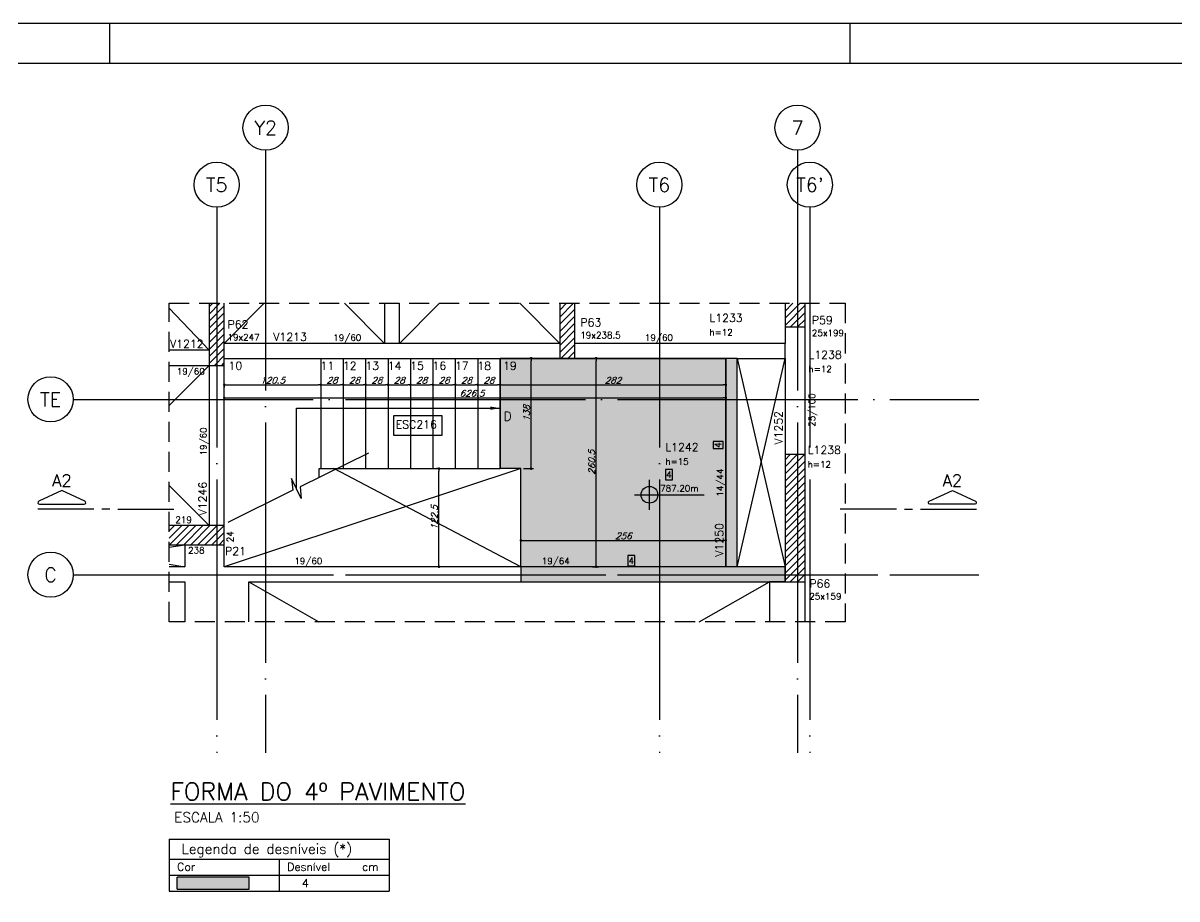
# Model space of a CAD drawing. Extents: x 0 to 6870, y 0 to 4205.
# Drawn here: x 3987 to 5429, y 3111 to 4205 of the extents above; entities that cross this region are included whole.
import ezdxf
from ezdxf.enums import TextEntityAlignment as Align

# ---------------------------------------------------------------- set-up
doc = ezdxf.new("R2010")
doc.units = 0
doc.header["$LTSCALE"] = 50
doc.header["$MEASUREMENT"] = 0
doc.linetypes.add('DASHED', pattern=[0.75, 0.5, -0.25])
doc.linetypes.add('EIXO', pattern=[6.8, 6, -0.4, 0, -0.4])
doc.layers.get('0').update_dxf_attribs({"linetype": 'CONTINUOUS'})
doc.layers.get('DEFPOINTS').update_dxf_attribs({"linetype": 'CONTINUOUS'})
for name, color, linetype in [('242', 3, 'CONTINUOUS'), ('AR-TEXTO_REGUA 120_1-200', 4, 'CONTINUOUS'), ('F-AUX-RED', 1, 'CONTINUOUS'), ('F-CORTE-INDICAÇÃO', 4, 'CONTINUOUS'), ('F-COTAS', 106, 'CONTINUOUS'), ('F-EIXO', 12, 'EIXO'), ('F-ESC NUM', 2, 'CONTINUOUS'), ('F-ESCADAS', 2, 'CONTINUOUS'), ('F-LAJES', 3, 'CONTINUOUS'), ('F-LAJES-DIM', 2, 'CONTINUOUS'), ('F-LAJES-NOME', 4, 'CONTINUOUS'), ('F-LEADER', 1, 'CONTINUOUS'), ('F-MARGEM', 1, 'CONTINUOUS'), ('F-NÍVEL-PLANTA', 2, 'CONTINUOUS'), ('F-PILARES-DIM', 172, 'CONTINUOUS'), ('F-PILARES-HACH', 174, 'CONTINUOUS'), ('F-PILARES-NOME', 170, 'CONTINUOUS'), ('F-PILARES-S', 170, 'CONTINUOUS'), ('F-TABELA-NÍVEIS', 1, 'CONTINUOUS'), ('F-TEXTO', 6, 'CONTINUOUS'), ('F-TEXTO ESCADA', 2, 'CONTINUOUS'), ('F-TEXTO-YELLOW', 2, 'CONTINUOUS'), ('F-VIGAS', 3, 'CONTINUOUS'), ('F-VIGAS-DIM', 2, 'CONTINUOUS'), ('F-VIGAS-NOME', 4, 'CONTINUOUS'), ('F-VÃO', 1, 'CONTINUOUS')]:
    doc.layers.add(name, color=color, linetype=linetype)
doc.layers.add('F-DESNIVEL-3', color=7, linetype='CONTINUOUS', true_color=0xd5c7ff)
doc.styles.add('5385-ARQ-PB-BAS-PLA-TER-TORRE-A-106-TXT$0$R60-75', font='romans.shx', dxfattribs={"height": 0.1125})
doc.styles.add('CP-TEXT-INCL', font='romans.shx', dxfattribs={"oblique": 20})
doc.styles.add('MCP', font='romans.shx')
doc.styles.add('REGUA-120-esc1_200', font='simplex.shx', dxfattribs={"height": 0.6})
doc.styles.add('ROMANS', font='romans.shx')
doc.dimstyles.new('CP-COTAS-50', dxfattribs={"dimscale": 0.64, "dimtxt": 12.5, "dimasz": 5, "dimexe": 5, "dimexo": 5, "dimgap": 2.5, "dimtad": 1, "dimdec": 1, "dimdsep": 46, "dimtxsty": 'CP-TEXT-INCL', "dimblk1": 'DOT', "dimblk2": 'DOT', "dimsah": 1, "dimcen": 9, "dimclrd": 256, "dimclre": 256, "dimclrt": 256, "dimadec": 0, "dimazin": 0, "dimtfac": 1, "dimtdec": 1, "dimtmove": 2, "dimatfit": 3, "dimldrblk": 'DOT', "dimfxl": 5, "dimtolj": 1, "dimarcsym": 0})
pattern_1 = [(45, (2724.5, 3531), (-4.419417, 4.419417), [])]

# ---------------------------------------------------------------- blocks, each defined once
blk = doc.blocks.new('*U13')
at = {"layer": 'F-LAJES-DIM', "color": 1}
blk.add_lwpolyline([(0, 0), (11, 0), (11, 16), (0, 16)], close=True, dxfattribs=at)
at = {"layer": 'F-LAJES-DIM', "style": 'MCP'}
blk.add_attdef('DIM', text='', height=10, dxfattribs=at).set_placement((5.5, 8), align=Align.MIDDLE_CENTER)
blk = doc.blocks.new('*U14')
at = {"layer": 'F-VIGAS-DIM', "color": 1}
blk.add_lwpolyline([(0, 0), (11, 0), (11, 16), (0, 16)], close=True, dxfattribs=at)
at = {"layer": 'F-VIGAS-DIM', "style": 'MCP'}
blk.add_attdef('DIM', text='', height=10, dxfattribs=at).set_placement((5.5, 8), align=Align.MIDDLE_CENTER)
blk = doc.blocks.new('Nível - Planta')
at = {"layer": 'F-NÍVEL-PLANTA'}
h = blk.add_hatch(color=71, dxfattribs=at)
h.paths.add_polyline_path([(0, 0), (0, 0.26, 0.414214), (-0.26, 0)])
h.paths.add_polyline_path([(0.26, 0), (0, 0), (0, -0.26, 0.414214)])
for p, q in [((0, -0.469), (0, 0.469)), ((-0.469, 0), (1.704, 0))]:
    blk.add_line(p, q, dxfattribs=at)
blk.add_circle((0, 0), 0.26, dxfattribs=at)
at = {"layer": 'F-TEXTO', "color": 3, "style": 'MCP'}
blk.add_attdef('NÍVEL', (0.333, 0.102), '', height=0.2, dxfattribs=at)
blk = doc.blocks.new('*U8')
at = {"layer": 'F-EIXO'}
blk.add_line((0, 0), (0, -752.5), dxfattribs=at)
at = {"layer": 'F-EIXO', "color": 2, "linetype": 'Continuous'}
blk.add_circle((0, 28.2), 28.2, dxfattribs=at)
at = {"layer": 'F-TEXTO', "style": 'ROMANS'}
blk.add_attdef('EIXO', text='', height=17.5, rotation=360, dxfattribs=at).set_placement((0, 28.2), align=Align.MIDDLE_CENTER)
blk = doc.blocks.new('*U15')
at = {"layer": 'F-EIXO'}
blk.add_line((0, 0), (0, -681.2), dxfattribs=at)
at = {"layer": 'F-EIXO', "color": 2, "linetype": 'Continuous'}
blk.add_circle((0, 28.2), 28.2, dxfattribs=at)
at = {"layer": 'F-TEXTO', "style": 'ROMANS'}
blk.add_attdef('EIXO', text='', height=17.5, rotation=360, dxfattribs=at).set_placement((0, 28.2), align=Align.MIDDLE_CENTER)
blk = doc.blocks.new('*U12')
at = {"layer": 'F-EIXO'}
blk.add_line((0, 0), (1131.4, 0), dxfattribs=at)
at = {"layer": 'F-EIXO', "color": 2, "linetype": 'Continuous'}
blk.add_circle((-28.2, 0), 28.2, dxfattribs=at)
at = {"layer": 'F-TEXTO', "style": 'ROMANS'}
blk.add_attdef('EIXO', text='', height=17.5, dxfattribs=at).set_placement((-28.2, 0), align=Align.MIDDLE_CENTER)
blk = doc.blocks.new('*U9')
at = {"layer": 'F-EIXO'}
blk.add_line((0, 0), (0, -681.2), dxfattribs=at)
at = {"layer": 'F-EIXO', "color": 2, "linetype": 'Continuous'}
blk.add_circle((0, 28.2), 28.2, dxfattribs=at)
at = {"layer": 'F-TEXTO', "style": 'ROMANS'}
blk.add_attdef('EIXO', text='', height=17.5, rotation=360, dxfattribs=at).set_placement((0, 28.2), align=Align.MIDDLE_CENTER)
blk = doc.blocks.new('*U10')
at = {"layer": 'F-EIXO'}
blk.add_line((0, 0), (1131.4, 0), dxfattribs=at)
at = {"layer": 'F-EIXO', "color": 2, "linetype": 'Continuous'}
blk.add_circle((-28.2, 0), 28.2, dxfattribs=at)
at = {"layer": 'F-TEXTO', "style": 'ROMANS'}
blk.add_attdef('EIXO', text='', height=17.5, dxfattribs=at).set_placement((-28.2, 0), align=Align.MIDDLE_CENTER)
blk = doc.blocks.new('*U11')
at = {"layer": 'F-EIXO'}
blk.add_line((0, 0), (0, -752.5), dxfattribs=at)
at = {"layer": 'F-EIXO', "color": 2, "linetype": 'Continuous'}
blk.add_circle((0, 28.2), 28.2, dxfattribs=at)
at = {"layer": 'F-TEXTO', "style": 'ROMANS'}
blk.add_attdef('EIXO', text='', height=17.5, rotation=360, dxfattribs=at).set_placement((0, 28.2), align=Align.MIDDLE_CENTER)
blk = doc.blocks.new('*U17')
at = {"layer": 'F-CORTE-INDICAÇÃO'}
for p, q in [((-100, 0), (-170, 0)), ((-80, 0), (-90, 0)), ((-70, 0), (0, 0))]:
    blk.add_line(p, q, dxfattribs=at)
blk.add_lwpolyline([(-112, 6, 0.802585), (-111.2, 9.8), (-140, 23.3), (-168.8, 9.8, 0.802585), (-168, 6)], format="xyb", close=True, dxfattribs=at)
at = {"layer": 'F-CORTE-INDICAÇÃO', "style": 'ROMANS'}
blk.add_attdef('CORTE', text='', height=15, dxfattribs=at).set_placement((-140, 35.8), align=Align.MIDDLE_CENTER)
at = {"layer": 'F-CORTE-INDICAÇÃO', "color": 2, "style": 'ROMANS'}
blk.add_attdef('FOLHA', text='', height=12, dxfattribs=at).set_placement((-140, -10), align=Align.MIDDLE_CENTER)
blk = doc.blocks.new('A0-1L')
at = {"layer": 'F-MARGEM', "color": 2}
for p, q in [((0, 84.1), (137.4, 84.1)), ((81.9, 84.1), (81.9, 83.1)), ((81.9, 84.1), (81.9, 83.1)), ((100.4, 84.1), (100.4, 83.1)), ((100.4, 84.1), (100.4, 83.1))]:
    blk.add_line(p, q, dxfattribs=at)
blk.add_lwpolyline([(0, 84.1), (137.4, 84.1), (137.4, 0), (0, 0)], close=True, dxfattribs=at)
at = {"layer": 'F-MARGEM', "color": 7}
blk.add_lwpolyline([(2.5, 83.1), (136.4, 83.1), (136.4, 1), (2.5, 1)], close=True, dxfattribs=at)
blk = doc.blocks.new('_DOT')
at = {"color": 0, "linetype": 'ByBlock'}
blk.add_line((-0.5, 0), (-1, 0), dxfattribs=at)
at = {"color": 0, "linetype": 'ByBlock', "const_width": 0.5}
blk.add_lwpolyline([(-0.25, 0, 1), (0.25, 0, 1)], format="xyb", close=True, dxfattribs=at)
blk = doc.blocks.new('*D180')
at = {"layer": 'DEFPOINTS', "color": 0, "linetype": 'Continuous', "transparency": 16777216}
for p in [(4238.5, 3754.6), (4359, 3757.1), (4359, 3753.3)]:
    blk.add_point(p, dxfattribs=at)
at = {"layer": 'F-COTAS', "linetype": 'Continuous', "lineweight": -2, "transparency": 16777216}
for p, q in [((4238.5, 3751.4), (4238.5, 3750.1)), ((4241.7, 3753.3), (4355.8, 3753.3)), ((4359, 3753.9), (4359, 3750.1))]:
    blk.add_line(p, q, dxfattribs=at)
at = {"layer": 'F-COTAS', "linetype": 'Continuous', "lineweight": -2, "transparency": 16777216, "xscale": 3.2, "yscale": 3.2, "zscale": 3.2, "rotation": 180}
blk.add_blockref('_DOT', (4238.5, 3753.3), dxfattribs=at)
at = {"layer": 'F-COTAS', "linetype": 'Continuous', "lineweight": -2, "transparency": 16777216, "xscale": 3.2, "yscale": 3.2, "zscale": 3.2}
blk.add_blockref('_DOT', (4359, 3753.3), dxfattribs=at)
at = {"layer": 'F-COTAS', "linetype": 'Continuous', "transparency": 16777216, "insert": (4298.8, 3758.9), "char_height": 8, "attachment_point": 5, "style": 'CP-TEXT-INCL'}
blk.add_mtext('\\A1;120.5', dxfattribs=at)
blk = doc.blocks.new('*D181')
at = {"layer": 'DEFPOINTS', "color": 0, "linetype": 'Continuous', "transparency": 16777216}
for p in [(4359, 3754.6), (4387, 3753.3), (4387, 3753.3)]:
    blk.add_point(p, dxfattribs=at)
at = {"layer": 'F-COTAS', "linetype": 'Continuous', "lineweight": -2, "transparency": 16777216}
for p, q in [((4359, 3751.4), (4359, 3750.1)), ((4362.2, 3753.3), (4383.8, 3753.3))]:
    blk.add_line(p, q, dxfattribs=at)
at = {"layer": 'F-COTAS', "linetype": 'Continuous', "lineweight": -2, "transparency": 16777216, "xscale": 3.2, "yscale": 3.2, "zscale": 3.2, "rotation": 180}
blk.add_blockref('_DOT', (4359, 3753.3), dxfattribs=at)
at = {"layer": 'F-COTAS', "linetype": 'Continuous', "lineweight": -2, "transparency": 16777216, "xscale": 3.2, "yscale": 3.2, "zscale": 3.2}
blk.add_blockref('_DOT', (4387, 3753.3), dxfattribs=at)
at = {"layer": 'F-COTAS', "linetype": 'Continuous', "transparency": 16777216, "insert": (4373, 3758.9), "char_height": 8, "attachment_point": 5, "style": 'CP-TEXT-INCL'}
blk.add_mtext('\\A1;28', dxfattribs=at)
blk = doc.blocks.new('*D182')
at = {"layer": 'DEFPOINTS', "color": 0, "linetype": 'Continuous', "transparency": 16777216}
for p in [(4387, 3754.6), (4415, 3753.3), (4415, 3753.3)]:
    blk.add_point(p, dxfattribs=at)
at = {"layer": 'F-COTAS', "linetype": 'Continuous', "lineweight": -2, "transparency": 16777216}
for p, q in [((4387, 3751.4), (4387, 3750.1)), ((4390.2, 3753.3), (4411.8, 3753.3))]:
    blk.add_line(p, q, dxfattribs=at)
at = {"layer": 'F-COTAS', "linetype": 'Continuous', "lineweight": -2, "transparency": 16777216, "xscale": 3.2, "yscale": 3.2, "zscale": 3.2, "rotation": 180}
blk.add_blockref('_DOT', (4387, 3753.3), dxfattribs=at)
at = {"layer": 'F-COTAS', "linetype": 'Continuous', "lineweight": -2, "transparency": 16777216, "xscale": 3.2, "yscale": 3.2, "zscale": 3.2}
blk.add_blockref('_DOT', (4415, 3753.3), dxfattribs=at)
at = {"layer": 'F-COTAS', "linetype": 'Continuous', "transparency": 16777216, "insert": (4401, 3758.9), "char_height": 8, "attachment_point": 5, "style": 'CP-TEXT-INCL'}
blk.add_mtext('\\A1;28', dxfattribs=at)
blk = doc.blocks.new('*D183')
at = {"layer": 'DEFPOINTS', "color": 0, "linetype": 'Continuous', "transparency": 16777216}
for p in [(4415, 3754.6), (4443, 3753.3), (4443, 3753.3)]:
    blk.add_point(p, dxfattribs=at)
at = {"layer": 'F-COTAS', "linetype": 'Continuous', "lineweight": -2, "transparency": 16777216}
for p, q in [((4415, 3751.4), (4415, 3750.1)), ((4418.2, 3753.3), (4439.8, 3753.3))]:
    blk.add_line(p, q, dxfattribs=at)
at = {"layer": 'F-COTAS', "linetype": 'Continuous', "lineweight": -2, "transparency": 16777216, "xscale": 3.2, "yscale": 3.2, "zscale": 3.2, "rotation": 180}
blk.add_blockref('_DOT', (4415, 3753.3), dxfattribs=at)
at = {"layer": 'F-COTAS', "linetype": 'Continuous', "lineweight": -2, "transparency": 16777216, "xscale": 3.2, "yscale": 3.2, "zscale": 3.2}
blk.add_blockref('_DOT', (4443, 3753.3), dxfattribs=at)
at = {"layer": 'F-COTAS', "linetype": 'Continuous', "transparency": 16777216, "insert": (4429, 3758.9), "char_height": 8, "attachment_point": 5, "style": 'CP-TEXT-INCL'}
blk.add_mtext('\\A1;28', dxfattribs=at)
blk = doc.blocks.new('*D184')
at = {"layer": 'DEFPOINTS', "color": 0, "linetype": 'Continuous', "transparency": 16777216}
for p in [(4443, 3754.6), (4471, 3753.3), (4471, 3753.3)]:
    blk.add_point(p, dxfattribs=at)
at = {"layer": 'F-COTAS', "linetype": 'Continuous', "lineweight": -2, "transparency": 16777216}
for p, q in [((4443, 3751.4), (4443, 3750.1)), ((4446.2, 3753.3), (4467.8, 3753.3))]:
    blk.add_line(p, q, dxfattribs=at)
at = {"layer": 'F-COTAS', "linetype": 'Continuous', "lineweight": -2, "transparency": 16777216, "xscale": 3.2, "yscale": 3.2, "zscale": 3.2, "rotation": 180}
blk.add_blockref('_DOT', (4443, 3753.3), dxfattribs=at)
at = {"layer": 'F-COTAS', "linetype": 'Continuous', "lineweight": -2, "transparency": 16777216, "xscale": 3.2, "yscale": 3.2, "zscale": 3.2}
blk.add_blockref('_DOT', (4471, 3753.3), dxfattribs=at)
at = {"layer": 'F-COTAS', "linetype": 'Continuous', "transparency": 16777216, "insert": (4457, 3758.9), "char_height": 8, "attachment_point": 5, "style": 'CP-TEXT-INCL'}
blk.add_mtext('\\A1;28', dxfattribs=at)
blk = doc.blocks.new('*D185')
at = {"layer": 'DEFPOINTS', "color": 0, "linetype": 'Continuous', "transparency": 16777216}
for p in [(4865, 3565.5), (4609, 3558.9), (4865, 3558.9)]:
    blk.add_point(p, dxfattribs=at)
at = {"layer": 'F-COTAS', "linetype": 'Continuous', "lineweight": -2, "transparency": 16777216}
for p, q in [((4609, 3558.9), (4609, 3562.1)), ((4865, 3561), (4865, 3555.7)), ((4612.2, 3558.9), (4861.8, 3558.9))]:
    blk.add_line(p, q, dxfattribs=at)
at = {"layer": 'F-COTAS', "linetype": 'Continuous', "lineweight": -2, "transparency": 16777216, "xscale": 3.2, "yscale": 3.2, "zscale": 3.2, "rotation": 180}
blk.add_blockref('_DOT', (4609, 3558.9), dxfattribs=at)
at = {"layer": 'F-COTAS', "linetype": 'Continuous', "lineweight": -2, "transparency": 16777216, "xscale": 3.2, "yscale": 3.2, "zscale": 3.2}
blk.add_blockref('_DOT', (4865, 3558.9), dxfattribs=at)
at = {"layer": 'F-COTAS', "linetype": 'Continuous', "transparency": 16777216, "insert": (4737, 3564.5), "char_height": 8, "attachment_point": 5, "style": 'CP-TEXT-INCL'}
blk.add_mtext('\\A1;256', dxfattribs=at)
blk = doc.blocks.new('*D186')
at = {"layer": 'DEFPOINTS', "color": 0, "linetype": 'Continuous', "transparency": 16777216}
for p in [(4471, 3754.6), (4499, 3753.3), (4499, 3753.3)]:
    blk.add_point(p, dxfattribs=at)
at = {"layer": 'F-COTAS', "linetype": 'Continuous', "lineweight": -2, "transparency": 16777216}
for p, q in [((4471, 3751.4), (4471, 3750.1)), ((4474.2, 3753.3), (4495.8, 3753.3))]:
    blk.add_line(p, q, dxfattribs=at)
at = {"layer": 'F-COTAS', "linetype": 'Continuous', "lineweight": -2, "transparency": 16777216, "xscale": 3.2, "yscale": 3.2, "zscale": 3.2, "rotation": 180}
blk.add_blockref('_DOT', (4471, 3753.3), dxfattribs=at)
at = {"layer": 'F-COTAS', "linetype": 'Continuous', "lineweight": -2, "transparency": 16777216, "xscale": 3.2, "yscale": 3.2, "zscale": 3.2}
blk.add_blockref('_DOT', (4499, 3753.3), dxfattribs=at)
at = {"layer": 'F-COTAS', "linetype": 'Continuous', "transparency": 16777216, "insert": (4485, 3758.9), "char_height": 8, "attachment_point": 5, "style": 'CP-TEXT-INCL'}
blk.add_mtext('\\A1;28', dxfattribs=at)
blk = doc.blocks.new('*D187')
at = {"layer": 'DEFPOINTS', "color": 0, "linetype": 'Continuous', "transparency": 16777216}
for p in [(4499, 3754.6), (4527, 3753.3), (4527, 3753.3)]:
    blk.add_point(p, dxfattribs=at)
at = {"layer": 'F-COTAS', "linetype": 'Continuous', "lineweight": -2, "transparency": 16777216}
for p, q in [((4499, 3751.4), (4499, 3750.1)), ((4502.2, 3753.3), (4523.8, 3753.3))]:
    blk.add_line(p, q, dxfattribs=at)
at = {"layer": 'F-COTAS', "linetype": 'Continuous', "lineweight": -2, "transparency": 16777216, "xscale": 3.2, "yscale": 3.2, "zscale": 3.2, "rotation": 180}
blk.add_blockref('_DOT', (4499, 3753.3), dxfattribs=at)
at = {"layer": 'F-COTAS', "linetype": 'Continuous', "lineweight": -2, "transparency": 16777216, "xscale": 3.2, "yscale": 3.2, "zscale": 3.2}
blk.add_blockref('_DOT', (4527, 3753.3), dxfattribs=at)
at = {"layer": 'F-COTAS', "linetype": 'Continuous', "transparency": 16777216, "insert": (4513, 3758.9), "char_height": 8, "attachment_point": 5, "style": 'CP-TEXT-INCL'}
blk.add_mtext('\\A1;28', dxfattribs=at)
blk = doc.blocks.new('*D188')
at = {"layer": 'DEFPOINTS', "color": 0, "linetype": 'Continuous', "transparency": 16777216}
for p in [(4527, 3754.6), (4555, 3753.3), (4555, 3753.3)]:
    blk.add_point(p, dxfattribs=at)
at = {"layer": 'F-COTAS', "linetype": 'Continuous', "lineweight": -2, "transparency": 16777216}
for p, q in [((4527, 3751.4), (4527, 3750.1)), ((4530.2, 3753.3), (4551.8, 3753.3))]:
    blk.add_line(p, q, dxfattribs=at)
at = {"layer": 'F-COTAS', "linetype": 'Continuous', "lineweight": -2, "transparency": 16777216, "xscale": 3.2, "yscale": 3.2, "zscale": 3.2, "rotation": 180}
blk.add_blockref('_DOT', (4527, 3753.3), dxfattribs=at)
at = {"layer": 'F-COTAS', "linetype": 'Continuous', "lineweight": -2, "transparency": 16777216, "xscale": 3.2, "yscale": 3.2, "zscale": 3.2}
blk.add_blockref('_DOT', (4555, 3753.3), dxfattribs=at)
at = {"layer": 'F-COTAS', "linetype": 'Continuous', "transparency": 16777216, "insert": (4541, 3758.9), "char_height": 8, "attachment_point": 5, "style": 'CP-TEXT-INCL'}
blk.add_mtext('\\A1;28', dxfattribs=at)
blk = doc.blocks.new('*D189')
at = {"layer": 'DEFPOINTS', "color": 0, "linetype": 'Continuous', "transparency": 16777216}
for p in [(4583, 3749.5), (4865, 3753.3), (4865, 3743.7)]:
    blk.add_point(p, dxfattribs=at)
at = {"layer": 'F-COTAS', "linetype": 'Continuous', "lineweight": -2, "transparency": 16777216}
for p, q in [((4583, 3752.7), (4583, 3756.5)), ((4586.2, 3753.3), (4861.8, 3753.3)), ((4865, 3746.9), (4865, 3756.5))]:
    blk.add_line(p, q, dxfattribs=at)
at = {"layer": 'F-COTAS', "linetype": 'Continuous', "lineweight": -2, "transparency": 16777216, "xscale": 3.2, "yscale": 3.2, "zscale": 3.2, "rotation": 180}
blk.add_blockref('_DOT', (4583, 3753.3), dxfattribs=at)
at = {"layer": 'F-COTAS', "linetype": 'Continuous', "lineweight": -2, "transparency": 16777216, "xscale": 3.2, "yscale": 3.2, "zscale": 3.2}
blk.add_blockref('_DOT', (4865, 3753.3), dxfattribs=at)
at = {"layer": 'F-COTAS', "linetype": 'Continuous', "transparency": 16777216, "insert": (4724, 3758.9), "char_height": 8, "attachment_point": 5, "style": 'CP-TEXT-INCL'}
blk.add_mtext('\\A1;282', dxfattribs=at)
blk = doc.blocks.new('*D190')
at = {"layer": 'DEFPOINTS', "color": 0, "linetype": 'Continuous', "transparency": 16777216}
for p in [(4583, 3786.5), (4621.7, 3786.5), (4609, 3648.5)]:
    blk.add_point(p, dxfattribs=at)
at = {"layer": 'F-COTAS', "linetype": 'Continuous', "lineweight": -2, "transparency": 16777216}
for p, q in [((4586.2, 3786.5), (4624.9, 3786.5)), ((4621.7, 3651.7), (4621.7, 3783.3)), ((4612.2, 3648.5), (4624.9, 3648.5))]:
    blk.add_line(p, q, dxfattribs=at)
at = {"layer": 'F-COTAS', "linetype": 'Continuous', "lineweight": -2, "transparency": 16777216, "xscale": 3.2, "yscale": 3.2, "zscale": 3.2}
for p, rotation in [((4621.7, 3786.5), 90), ((4621.7, 3648.5), 270)]:
    blk.add_blockref('_DOT', p, dxfattribs=dict(at, rotation=rotation))
at = {"layer": 'F-COTAS', "linetype": 'Continuous', "transparency": 16777216, "insert": (4616.1, 3717.5), "char_height": 8, "attachment_point": 5, "rotation": 90, "style": 'CP-TEXT-INCL'}
blk.add_mtext('\\A1;138', dxfattribs=at)
blk = doc.blocks.new('*D191')
at = {"layer": 'DEFPOINTS', "color": 0, "linetype": 'Continuous', "transparency": 16777216}
for p in [(4695.1, 3786.5), (4703, 3786.5), (4695.1, 3526)]:
    blk.add_point(p, dxfattribs=at)
at = {"layer": 'F-COTAS', "linetype": 'Continuous', "lineweight": -2, "transparency": 16777216}
for p, q in [((4698.3, 3786.5), (4706.2, 3786.5)), ((4703, 3529.2), (4703, 3783.3)), ((4698.3, 3526), (4706.2, 3526))]:
    blk.add_line(p, q, dxfattribs=at)
at = {"layer": 'F-COTAS', "linetype": 'Continuous', "lineweight": -2, "transparency": 16777216, "xscale": 3.2, "yscale": 3.2, "zscale": 3.2}
for p, rotation in [((4703, 3786.5), 90), ((4703, 3526), 270)]:
    blk.add_blockref('_DOT', p, dxfattribs=dict(at, rotation=rotation))
at = {"layer": 'F-COTAS', "linetype": 'Continuous', "transparency": 16777216, "insert": (4697.4, 3656.3), "char_height": 8, "attachment_point": 5, "rotation": 90, "style": 'CP-TEXT-INCL'}
blk.add_mtext('\\A1;260.5', dxfattribs=at)
blk = doc.blocks.new('*D192')
at = {"layer": 'DEFPOINTS', "color": 0, "linetype": 'Continuous', "transparency": 16777216}
for p in [(4865, 3736.9), (4238.5, 3723.7), (4865, 3723.7)]:
    blk.add_point(p, dxfattribs=at)
at = {"layer": 'F-COTAS', "linetype": 'Continuous', "lineweight": -2, "transparency": 16777216}
for p, q in [((4238.5, 3726.9), (4238.5, 3740.1)), ((4241.7, 3736.9), (4861.8, 3736.9)), ((4865, 3726.9), (4865, 3740.1))]:
    blk.add_line(p, q, dxfattribs=at)
at = {"layer": 'F-COTAS', "linetype": 'Continuous', "lineweight": -2, "transparency": 16777216, "xscale": 3.2, "yscale": 3.2, "zscale": 3.2, "rotation": 180}
blk.add_blockref('_DOT', (4238.5, 3736.9), dxfattribs=at)
at = {"layer": 'F-COTAS', "linetype": 'Continuous', "lineweight": -2, "transparency": 16777216, "xscale": 3.2, "yscale": 3.2, "zscale": 3.2}
blk.add_blockref('_DOT', (4865, 3736.9), dxfattribs=at)
at = {"layer": 'F-COTAS', "linetype": 'Continuous', "transparency": 16777216, "insert": (4547.8, 3742.5), "char_height": 8, "attachment_point": 5, "style": 'CP-TEXT-INCL'}
blk.add_mtext('\\A1;626.5', dxfattribs=at)
blk = doc.blocks.new('*D193')
at = {"layer": 'DEFPOINTS', "color": 0, "linetype": 'Continuous', "transparency": 16777216}
for p in [(4555, 3754.6), (4583, 3753.3), (4583, 3753.3)]:
    blk.add_point(p, dxfattribs=at)
at = {"layer": 'F-COTAS', "linetype": 'Continuous', "lineweight": -2, "transparency": 16777216}
for p, q in [((4555, 3751.4), (4555, 3750.1)), ((4558.2, 3753.3), (4579.8, 3753.3))]:
    blk.add_line(p, q, dxfattribs=at)
at = {"layer": 'F-COTAS', "linetype": 'Continuous', "lineweight": -2, "transparency": 16777216, "xscale": 3.2, "yscale": 3.2, "zscale": 3.2, "rotation": 180}
blk.add_blockref('_DOT', (4555, 3753.3), dxfattribs=at)
at = {"layer": 'F-COTAS', "linetype": 'Continuous', "lineweight": -2, "transparency": 16777216, "xscale": 3.2, "yscale": 3.2, "zscale": 3.2}
blk.add_blockref('_DOT', (4583, 3753.3), dxfattribs=at)
at = {"layer": 'F-COTAS', "linetype": 'Continuous', "transparency": 16777216, "insert": (4569, 3758.9), "char_height": 8, "attachment_point": 5, "style": 'CP-TEXT-INCL'}
blk.add_mtext('\\A1;28', dxfattribs=at)
blk = doc.blocks.new('*D219')
at = {"layer": 'DEFPOINTS', "color": 0, "linetype": 'Continuous', "transparency": 16777216}
for p in [(4506.6, 3648.5), (4508.1, 3648.5), (4512.1, 3526)]:
    blk.add_point(p, dxfattribs=at)
at = {"layer": 'F-COTAS', "linetype": 'Continuous', "lineweight": -2, "transparency": 16777216}
for p, q in [((4504.9, 3648.5), (4503.4, 3648.5)), ((4506.6, 3529.2), (4506.6, 3645.3)), ((4508.9, 3526), (4503.4, 3526))]:
    blk.add_line(p, q, dxfattribs=at)
at = {"layer": 'F-COTAS', "linetype": 'Continuous', "lineweight": -2, "transparency": 16777216, "xscale": 3.2, "yscale": 3.2, "zscale": 3.2}
for p, rotation in [((4506.6, 3648.5), 90), ((4506.6, 3526), 270)]:
    blk.add_blockref('_DOT', p, dxfattribs=dict(at, rotation=rotation))
at = {"layer": 'F-COTAS', "linetype": 'Continuous', "transparency": 16777216, "insert": (4501, 3587.3), "char_height": 8, "attachment_point": 5, "rotation": 90, "style": 'CP-TEXT-INCL'}
blk.add_mtext('\\A1;122.5', dxfattribs=at)

msp = doc.modelspace()

# ---------------------------------------------------------------- hatches: boundary and pattern name
at = {"layer": 'F-DESNIVEL-3'}
h = msp.add_hatch(color=256, dxfattribs=at)
h.dxf.hatch_style = 1
h.paths.add_polyline_path([(4609, 3526), (4865, 3526), (4865, 3786.5), (4583, 3786.5), (4583, 3648.5), (4609, 3648.5)])
h = msp.add_hatch(color=256, dxfattribs=at)
h.dxf.hatch_style = 1
h.paths.add_polyline_path([(4782, 3526), (4612, 3526), (4609, 3526), (4609, 3516), (4782, 3516)])
h.paths.add_polyline_path([(4939, 3526), (4879, 3526), (4865, 3526), (4782, 3526), (4782, 3516), (4939, 3516)])
h.paths.add_polyline_path([(4939, 3516), (4782, 3516), (4782, 3507), (4919.5, 3507), (4939, 3507)])
h.paths.add_polyline_path([(4782, 3516), (4609, 3516), (4609, 3507), (4782, 3507)])
at = {"layer": 'F-PILARES-HACH', "linetype": 'Continuous'}
h = msp.add_hatch(dxfattribs=at)
h.set_pattern_fill('ANSI31', color=256, scale=50, style=0)
h.set_pattern_definition(pattern_1)
h.paths.add_polyline_path([(4238.5, 3855), (4219.5, 3855), (4219.5, 3777.5), (4238.5, 3777.5)])
h = msp.add_hatch(dxfattribs=at)
h.set_pattern_fill('ANSI31', color=256, scale=50, style=0)
h.set_pattern_definition(pattern_1)
h.paths.add_polyline_path([(4676.5, 3855), (4657.5, 3855), (4657.5, 3786), (4676.5, 3786)])
h = msp.add_hatch(dxfattribs=at)
h.set_pattern_fill('ANSI31', color=256, scale=50, style=0)
h.set_pattern_definition(pattern_1)
h.paths.add_polyline_path([(4964, 3855), (4939, 3855), (4939, 3825.5), (4964, 3825.5)])
h = msp.add_hatch(dxfattribs=at)
h.set_pattern_fill('ANSI31', color=256, scale=50, style=0)
h.set_pattern_definition(pattern_1)
h.paths.add_polyline_path([(4939, 3507), (4964, 3507), (4964, 3666), (4939, 3666)], flags=16)
h = msp.add_hatch(dxfattribs=at)
h.set_pattern_fill('ANSI31', color=256, scale=50, style=0)
h.set_pattern_definition(pattern_1)
h.paths.add_polyline_path([(4169.5, 3577.5), (4169.5, 3553.5), (4238.5, 3553.5), (4238.5, 3577.5)])

# ---------------------------------------------------------------- linework, layer by layer
at = {"layer": '242', "linetype": 'Continuous'}
msp.add_line((4951.5, 3586.5), (4951.5, 3586.5), dxfattribs=at)
at = {"layer": 'F-AUX-RED', "color": 1, "linetype": 'DASHED'}
msp.add_lwpolyline([(4169.5, 3457), (4169.5, 3855), (5014, 3855), (5014, 3457), (4169.5, 3457)], dxfattribs=at)
at = {"layer": 'F-AUX-RED'}
msp.add_lwpolyline([(4328.57, 3623.66), (4328.57, 3724), (4583, 3724)], dxfattribs=at)
msp.add_solid([(4571, 3722), (4583, 3724), (4571, 3726)], dxfattribs=at)
at = {"layer": 'F-DESNIVEL-3', "linetype": 'Continuous'}
for points in [[(4865, 3526), (4865, 3786), (4612, 3786)], [(4609, 3526), (4609, 3507), (4939, 3507), (4939, 3526), (4865, 3526)]]:
    msp.add_lwpolyline(points, dxfattribs=at)
msp.add_solid([(4865, 3526), (4879, 3526), (4865, 3786), (4879, 3786)], dxfattribs=at)
at = {"layer": 'F-DESNIVEL-3'}
for points in [[(4179.5, 3123.06), (4269.5, 3123.06), (4269.5, 3138.06)], [(4179.5, 3123.06), (4269.5, 3138.06), (4179.5, 3138.06)]]:
    msp.add_solid(points, dxfattribs=at)
at = {"layer": 'F-EIXO'}
msp.add_line((4074.79, 3516), (5180.96, 3516), dxfattribs=at)
at = {"layer": 'F-ESCADAS', "linetype": 'Continuous'}
for points in [[(4359, 3785.5), (4359, 3648.5)], [(4387, 3785.5), (4387, 3654.34)], [(4415, 3785.5), (4415, 3662.5)], [(4443, 3785.5), (4443, 3662.5)], [(4471, 3785.5), (4471, 3662.5)], [(4499, 3785.5), (4499, 3662.5)], [(4527, 3785.5), (4527, 3662.5)], [(4555, 3785.5), (4555, 3662.5)], [(4583, 3785.5), (4583, 3662.5)], [(4415, 3662.5), (4415, 3648.5)], [(4443, 3662.5), (4443, 3648.5)], [(4471, 3662.5), (4471, 3648.5)], [(4499, 3662.5), (4499, 3648.5)], [(4527, 3662.5), (4527, 3648.5)], [(4555, 3662.5), (4555, 3648.5)], [(4583, 3662.5), (4583, 3648.5)], [(4357, 3637.64), (4357, 3648.5), (4363, 3648.5)], [(4359, 3648.5), (4375.11, 3648.5)], [(4375.11, 3648.5), (4583, 3648.5)], [(4387, 3654.34), (4387, 3648.5)]]:
    msp.add_lwpolyline(points, dxfattribs=at)
at = {"layer": 'F-LAJES', "linetype": 'Continuous'}
msp.add_lwpolyline([(4609, 3526), (4609, 3648.5), (4583, 3648.5), (4583, 3786.5), (4865, 3786.5), (4865, 3526), (4609, 3526)], dxfattribs=at)
at = {"layer": 'F-LEADER'}
msp.add_lwpolyline([(4418.56, 3667.88), (4333.05, 3625.88), (4334.66, 3611.35), (4322.48, 3635.97), (4324.09, 3621.44), (4242.68, 3581.19)], dxfattribs=at)
at = {"layer": 'F-PILARES-S', "linetype": 'Continuous'}
for points in [[(4219.5, 3777.5), (4238.5, 3777.5), (4238.5, 3855)], [(4219.5, 3855), (4219.5, 3777.5)], [(4657.5, 3786), (4676.5, 3786), (4676.5, 3855)], [(4657.5, 3855), (4657.5, 3786)], [(4939, 3825.5), (4964, 3825.5), (4964, 3855)], [(4939, 3855), (4939, 3825.5)], [(4939, 3507), (4964, 3507), (4964, 3666), (4939, 3666), (4939, 3507)], [(4169.5, 3553.5), (4238.5, 3553.5), (4238.5, 3577.5), (4169.5, 3577.5)]]:
    msp.add_lwpolyline(points, dxfattribs=at)
at = {"layer": 'F-TABELA-NÍVEIS'}
for p, q in [((4169.5, 3185.56), (4444.5, 3185.56)), ((4169.5, 3185.56), (4169.5, 3160.56)), ((4444.5, 3185.56), (4444.5, 3160.56)), ((4169.5, 3160.56), (4444.5, 3160.56)), ((4169.5, 3160.56), (4169.5, 3140.56)), ((4307, 3160.56), (4307, 3140.56)), ((4444.5, 3160.56), (4444.5, 3140.56)), ((4169.5, 3140.56), (4444.5, 3140.56)), ((4169.5, 3140.56), (4169.5, 3120.56)), ((4269.5, 3138.06), (4179.5, 3138.06)), ((4179.5, 3123.06), (4179.5, 3138.06)), ((4269.5, 3123.06), (4269.5, 3138.06)), ((4307, 3140.56), (4307, 3120.56)), ((4444.5, 3140.56), (4444.5, 3120.56)), ((4169.5, 3120.56), (4444.5, 3120.56)), ((4179.5, 3123.06), (4269.5, 3123.06))]:
    msp.add_line(p, q, dxfattribs=at)
at = {"layer": 'F-TEXTO ESCADA', "color": 1}
msp.add_lwpolyline([(4450.05, 3689.7), (4450.05, 3714.7), (4510.05, 3714.7), (4510.05, 3689.7), (4450.05, 3689.7)], dxfattribs=at)
at = {"layer": 'F-VIGAS'}
for points in [[(4438.5, 3855), (4438.5, 3805)], [(4457.5, 3805), (4457.5, 3855)], [(4939, 3825.5), (4939, 3805)], [(4964, 3795.5), (4964, 3825.5)], [(4219.5, 3796.5), (4169.5, 3796.5)], [(4438.5, 3805), (4238.5, 3805)], [(4457.5, 3805), (4438.5, 3805)], [(4657.5, 3805), (4457.5, 3805)], [(4872, 3805), (4676.5, 3805)], [(4939, 3805), (4872, 3805)], [(4939, 3786), (4939, 3805)], [(4964, 3666), (4964, 3795.5)], [(4169.5, 3777.5), (4219.5, 3777.5)], [(4219.5, 3777.5), (4219.5, 3577.5)], [(4238.5, 3786), (4444, 3786)], [(4238.5, 3577.5), (4238.5, 3777.5)], [(4444, 3786), (4657.5, 3786)], [(4676.5, 3786), (4865, 3786)], [(4865, 3786), (4865, 3526)], [(4879, 3786), (4865, 3786)], [(4879, 3526), (4879, 3786)], [(4879, 3786), (4939, 3786)], [(4939, 3786), (4939, 3666)], [(4189, 3553.5), (4189, 3526)], [(4238.5, 3526), (4238.5, 3553.5)], [(4189, 3526), (4169.5, 3526)], [(4612, 3526), (4238.5, 3526)], [(4609, 3526), (4609, 3507)], [(4865, 3526), (4612, 3526)], [(4879, 3526), (4865, 3526)], [(4939, 3526), (4879, 3526)], [(4169.5, 3507), (4189, 3507)], [(4189, 3507), (4189, 3457)], [(4269, 3507), (4612, 3507)], [(4269, 3457), (4269, 3507)], [(4612.1, 3507), (4919.5, 3507)], [(4919.5, 3507), (4919.5, 3457)], [(4939, 3507), (4919.5, 3507)], [(4964, 3457), (4964, 3507)]]:
    msp.add_lwpolyline(points, dxfattribs=at)
at = {"layer": 'F-VÃO'}
for p, q in [((4169.5, 3848.75), (4219.5, 3796.5)), ((4238.5, 3805), (4288.38, 3855)), ((4388.62, 3855), (4438.5, 3805)), ((4457.5, 3805), (4507.38, 3855)), ((4607.62, 3855), (4657.5, 3805)), ((4169.5, 3727.5), (4219.5, 3777.5)), ((4879, 3526), (4939, 3786)), ((4879, 3786), (4939, 3526)), ((4169.5, 3627.5), (4219.5, 3577.5)), ((4169.5, 3550.34), (4189, 3553.5)), ((4169.5, 3529.16), (4189, 3526)), ((4269, 3507), (4356.67, 3457)), ((4831.83, 3457), (4919.5, 3507))]:
    msp.add_line(p, q, dxfattribs=at)
for points in [[(4609, 3648.5), (4238.5, 3526)], [(4609, 3526), (4375.11, 3648.5)]]:
    msp.add_lwpolyline(points, dxfattribs=at)

# ---------------------------------------------------------------- block references
at = {"layer": 'F-CORTE-INDICAÇÃO', "linetype": 'Continuous'}
ref = msp.add_blockref('*U17', (4175.49, 3597.99), dxfattribs=at)
ref.add_attrib('CORTE', 'A2', dxfattribs={"height": 15, "style": 'ROMANS'}).set_placement((4035.49, 3633.75), align=Align.MIDDLE_CENTER)
ref = msp.add_blockref('*U17', (5008.01, 3597.99), dxfattribs=dict(at, xscale=-1))
ref.add_attrib('CORTE', 'A2', dxfattribs={"height": 15, "style": 'ROMANS'}).set_placement((5148.01, 3633.75), align=Align.MIDDLE_CENTER)
at = {"layer": 'F-EIXO', "linetype": 'Continuous'}
for name, p, values in [('*U8', (4290, 4046.13), {'EIXO': 'Y2'}), ('*U11', (4954.5, 4046.13), {'EIXO': '7'}), ('*U15', (4229, 3974.89), {'EIXO': 'T5'}), ('*U9', (4782, 3974.89), {'EIXO': 'T6'}), ('*U9', (4970, 3974.89), {'EIXO': "T6'"}), ('*U10', (4049.61, 3735), {'EIXO': 'TE'}), ('*U12', (4049.61, 3516), {'EIXO': 'C'})]:
    msp.add_blockref(name, p, dxfattribs=at).add_auto_attribs(values)
at = {"layer": 'F-LAJES-DIM', "linetype": 'Continuous', "xscale": 0.8, "yscale": 0.8, "zscale": 0.8}
msp.add_blockref('*U13', (4789.49, 3634.59), dxfattribs=at).add_auto_attribs({'DIM': '4'})
at = {"layer": 'F-MARGEM', "xscale": 50, "yscale": 50, "zscale": 50}
msp.add_blockref('A0-1L', (0, 0), dxfattribs=at)
at = {"layer": 'F-NÍVEL-PLANTA', "linetype": 'Continuous', "xscale": 40, "yscale": 40, "zscale": 40}
msp.add_blockref('Nível - Planta', (4769.6, 3615.82), dxfattribs=at).add_auto_attribs({'NÍVEL': '787.20m'})
at = {"layer": 'F-VIGAS-DIM', "linetype": 'Continuous', "xscale": 0.8, "yscale": 0.8, "zscale": 0.8, "rotation": 90}
msp.add_blockref('*U14', (4861.87, 3673.5), dxfattribs=at).add_auto_attribs({'DIM': '4'})
at = {"layer": 'F-VIGAS-DIM', "linetype": 'Continuous', "xscale": 0.8, "yscale": 0.8, "zscale": 0.8}
msp.add_blockref('*U14', (4742.72, 3527.17), dxfattribs=at).add_auto_attribs({'DIM': '4'})

# ---------------------------------------------------------------- texts
at = {"layer": 'AR-TEXTO_REGUA 120_1-200', "color": 2, "style": 'REGUA-120-esc1_200'}
msp.add_text('ESCALA 1:50', height=12.5, dxfattribs=at).set_placement((4175.92, 3206.73))
at = {"layer": 'F-ESC NUM', "char_height": 10, "attachment_point": 9, "style": '5385-ARQ-PB-BAS-PLA-TER-TORRE-A-106-TXT$0$R60-75'}
for s, insert, width in [('10', (4260.81, 3771.98), 122.7592), ('11', (4375.77, 3771.98), 122.7592), ('12', (4403.77, 3771.98), 122.7592), ('13', (4431.77, 3771.98), 122.7592), ('14', (4459.77, 3771.98), 122.7592), ('15', (4487.77, 3771.98), 122.7592), ('16', (4515.77, 3771.98), 122.7592), ('17', (4543.77, 3771.98), 122.7592), ('18', (4571.77, 3771.98), 122.7592), ('19', (4603.77, 3771.98), 126.7592)]:
    msp.add_mtext(s, dxfattribs=dict(at, insert=insert, width=width))
at = {"layer": 'F-LAJES-DIM', "linetype": 'Continuous', "style": 'MCP'}
for s, p in [('h=12', (4844.49, 3814.67)), ('h=12', (4968.24, 3768.8)), ('h=15', (4789.49, 3653.33)), ('h=12', (4967.21, 3649.87))]:
    msp.add_text(s, height=8, dxfattribs=at).set_placement(p)
at = {"layer": 'F-LAJES-NOME', "linetype": 'Continuous', "style": 'MCP'}
for s, p in [('L1233', (4844.49, 3831.67)), ('L1238', (4968.24, 3785.8)), ('L1242', (4789.49, 3670.33)), ('L1238', (4967.21, 3666.87))]:
    msp.add_text(s, height=10, dxfattribs=at).set_placement(p)
at = {"layer": 'F-PILARES-DIM', "linetype": 'Continuous', "style": 'MCP'}
for s, p in [('25x199', (4972.49, 3813.95)), ('19x247', (4242.48, 3808.6)), ('19x238.5', (4683.24, 3811.16)), ('219', (4177.3, 3580.56)), ('238', (4193.25, 3542.48)), ('25x159', (4969.32, 3484.92))]:
    msp.add_text(s, height=8, dxfattribs=at).set_placement(p)
msp.add_text('24', height=8, rotation=90, dxfattribs=at).set_placement((4249.75, 3556.5))
at = {"layer": 'F-PILARES-NOME', "linetype": 'Continuous', "style": 'MCP'}
for s, p in [('P63', (4683.24, 3826.16)), ('P59', (4972.49, 3828.95)), ('P62', (4242.48, 3823.6)), ('P21', (4239.42, 3540.57)), ('P66', (4969.32, 3499.92))]:
    msp.add_text(s, height=10, dxfattribs=at).set_placement(p)
at = {"layer": 'F-TABELA-NÍVEIS', "color": 3, "style": 'MCP'}
msp.add_text('Legenda de desníveis (*)', height=12.5, dxfattribs=at).set_placement((4184.98, 3167.36))
at = {"layer": 'F-TABELA-NÍVEIS', "color": 2, "style": 'MCP'}
for s, p in [('Cor', (4179.5, 3146.18)), ('Desnível', (4317, 3146.18)), ('cm', (4410.54, 3146.18)), ('4', (4335.46, 3125.56))]:
    msp.add_text(s, height=10, dxfattribs=at).set_placement(p)
at = {"layer": 'F-TABELA-NÍVEIS', "style": 'MCP'}
msp.add_text('4', height=10, dxfattribs=at).set_placement((4335.46, 3125.56))
at = {"layer": 'F-TEXTO', "style": 'ROMANS'}
msp.add_text('%%UFORMA DO 4º PAVIMENTO', height=21.875, dxfattribs=at).set_placement((4171.08, 3234.34))
at = {"layer": 'F-TEXTO ESCADA', "style": 'ROMANS'}
msp.add_text('ESC216', height=10, dxfattribs=at).set_placement((4452.63, 3698.66))
at = {"layer": 'F-TEXTO-YELLOW', "insert": (4597.46, 3708.38), "char_height": 11.25, "width": 65.3796, "attachment_point": 9, "style": '5385-ARQ-PB-BAS-PLA-TER-TORRE-A-106-TXT$0$R60-75'}
msp.add_mtext('D', dxfattribs=at)
at = {"layer": 'F-VIGAS-DIM', "linetype": 'Continuous', "style": 'MCP'}
for s, p in [('19/60', (4374.63, 3808.13)), ('19/60', (4764, 3808.13)), ('19/60', (4179.09, 3766)), ('19/60', (4326, 3529.13)), ('19/64', (4635.05, 3529.13))]:
    msp.add_text(s, height=8, dxfattribs=at).set_placement(p)
for s, p in [('25/100', (4976.5, 3700.75)), ('19/60', (4216.38, 3665)), ('14/44', (4861.87, 3613.5))]:
    msp.add_text(s, height=8, rotation=90, dxfattribs=at).set_placement(p)
at = {"layer": 'F-VIGAS-NOME', "linetype": 'Continuous', "style": 'MCP'}
for s, p in [('V1212', (4170.62, 3799.32)), ('V1213', (4299.63, 3808.13))]:
    msp.add_text(s, height=10, dxfattribs=at).set_placement(p)
for s, p in [('V1252', (4935.88, 3678.5)), ('V1246', (4216.38, 3590)), ('V1250', (4861.87, 3538.5))]:
    msp.add_text(s, height=10, rotation=90, dxfattribs=at).set_placement(p)

# ---------------------------------------------------------------- dimensions: what is measured, and where the dimension line sits
at = {"layer": 'F-COTAS', "linetype": 'Continuous'}
for base, p1, p2, picture, middle in [((4621.7, 3786.5), (4609, 3648.5), (4583, 3786.5), '*D190', (4616.1, 3717.5)), ((4703, 3786.5), (4695.15, 3526), (4695.15, 3786.5), '*D191', (4697.4, 3656.25)), ((4506.59, 3648.5), (4512.13, 3526), (4508.13, 3648.5), '*D219', (4500.99, 3587.25))]:
    dim = msp.add_linear_dim(base=base, p1=p1, p2=p2, angle=90, dimstyle='CP-COTAS-50', dxfattribs=at)
    dim.commit()
    dim.dimension.update_dxf_attribs({"geometry": picture, "text_midpoint": middle})
for base, p1, p2, picture, middle in [((4359, 3753.26), (4238.5, 3754.62), (4359, 3757.14), '*D180', (4298.75, 3758.86)), ((4387, 3753.26), (4359, 3754.62), (4387, 3753.26), '*D181', (4373, 3758.86)), ((4415, 3753.26), (4387, 3754.62), (4415, 3753.26), '*D182', (4401, 3758.86)), ((4443, 3753.26), (4415, 3754.62), (4443, 3753.26), '*D183', (4429, 3758.86)), ((4471, 3753.26), (4443, 3754.62), (4471, 3753.26), '*D184', (4457, 3758.86)), ((4499, 3753.26), (4471, 3754.62), (4499, 3753.26), '*D186', (4485, 3758.86)), ((4527, 3753.26), (4499, 3754.62), (4527, 3753.26), '*D187', (4513, 3758.86)), ((4555, 3753.26), (4527, 3754.62), (4555, 3753.26), '*D188', (4541, 3758.86)), ((4583, 3753.26), (4555, 3754.62), (4583, 3753.26), '*D193', (4569, 3758.86)), ((4865, 3753.26), (4583, 3749.48), (4865, 3743.69), '*D189', (4724, 3758.86))]:
    dim = msp.add_linear_dim(base=base, p1=p1, p2=p2, dimstyle='CP-COTAS-50', dxfattribs=at)
    dim.commit()
    dim.dimension.update_dxf_attribs({"geometry": picture, "text_midpoint": middle})
dim = msp.add_linear_dim(base=(4865, 3736.9), p1=(4238.5, 3723.66), p2=(4865, 3723.66), dimstyle='CP-COTAS-50', dxfattribs=at)
dim.commit()
dim.dimension.update_dxf_attribs({"geometry": '*D192', "text_midpoint": (4547.75, 3742.5), "dimtype": 160})
dim = msp.add_linear_dim(base=(4865, 3558.87), p1=(4609, 3558.87), p2=(4865, 3565.53), dimstyle='CP-COTAS-50', override={"dimfxl": 3.28084, "dimfxlon": 1, "dimarcsym": 2}, dxfattribs=at)
dim.commit()
dim.dimension.update_dxf_attribs({"geometry": '*D185', "text_midpoint": (4737, 3564.47)})

doc.saveas('drawing.dxf')
